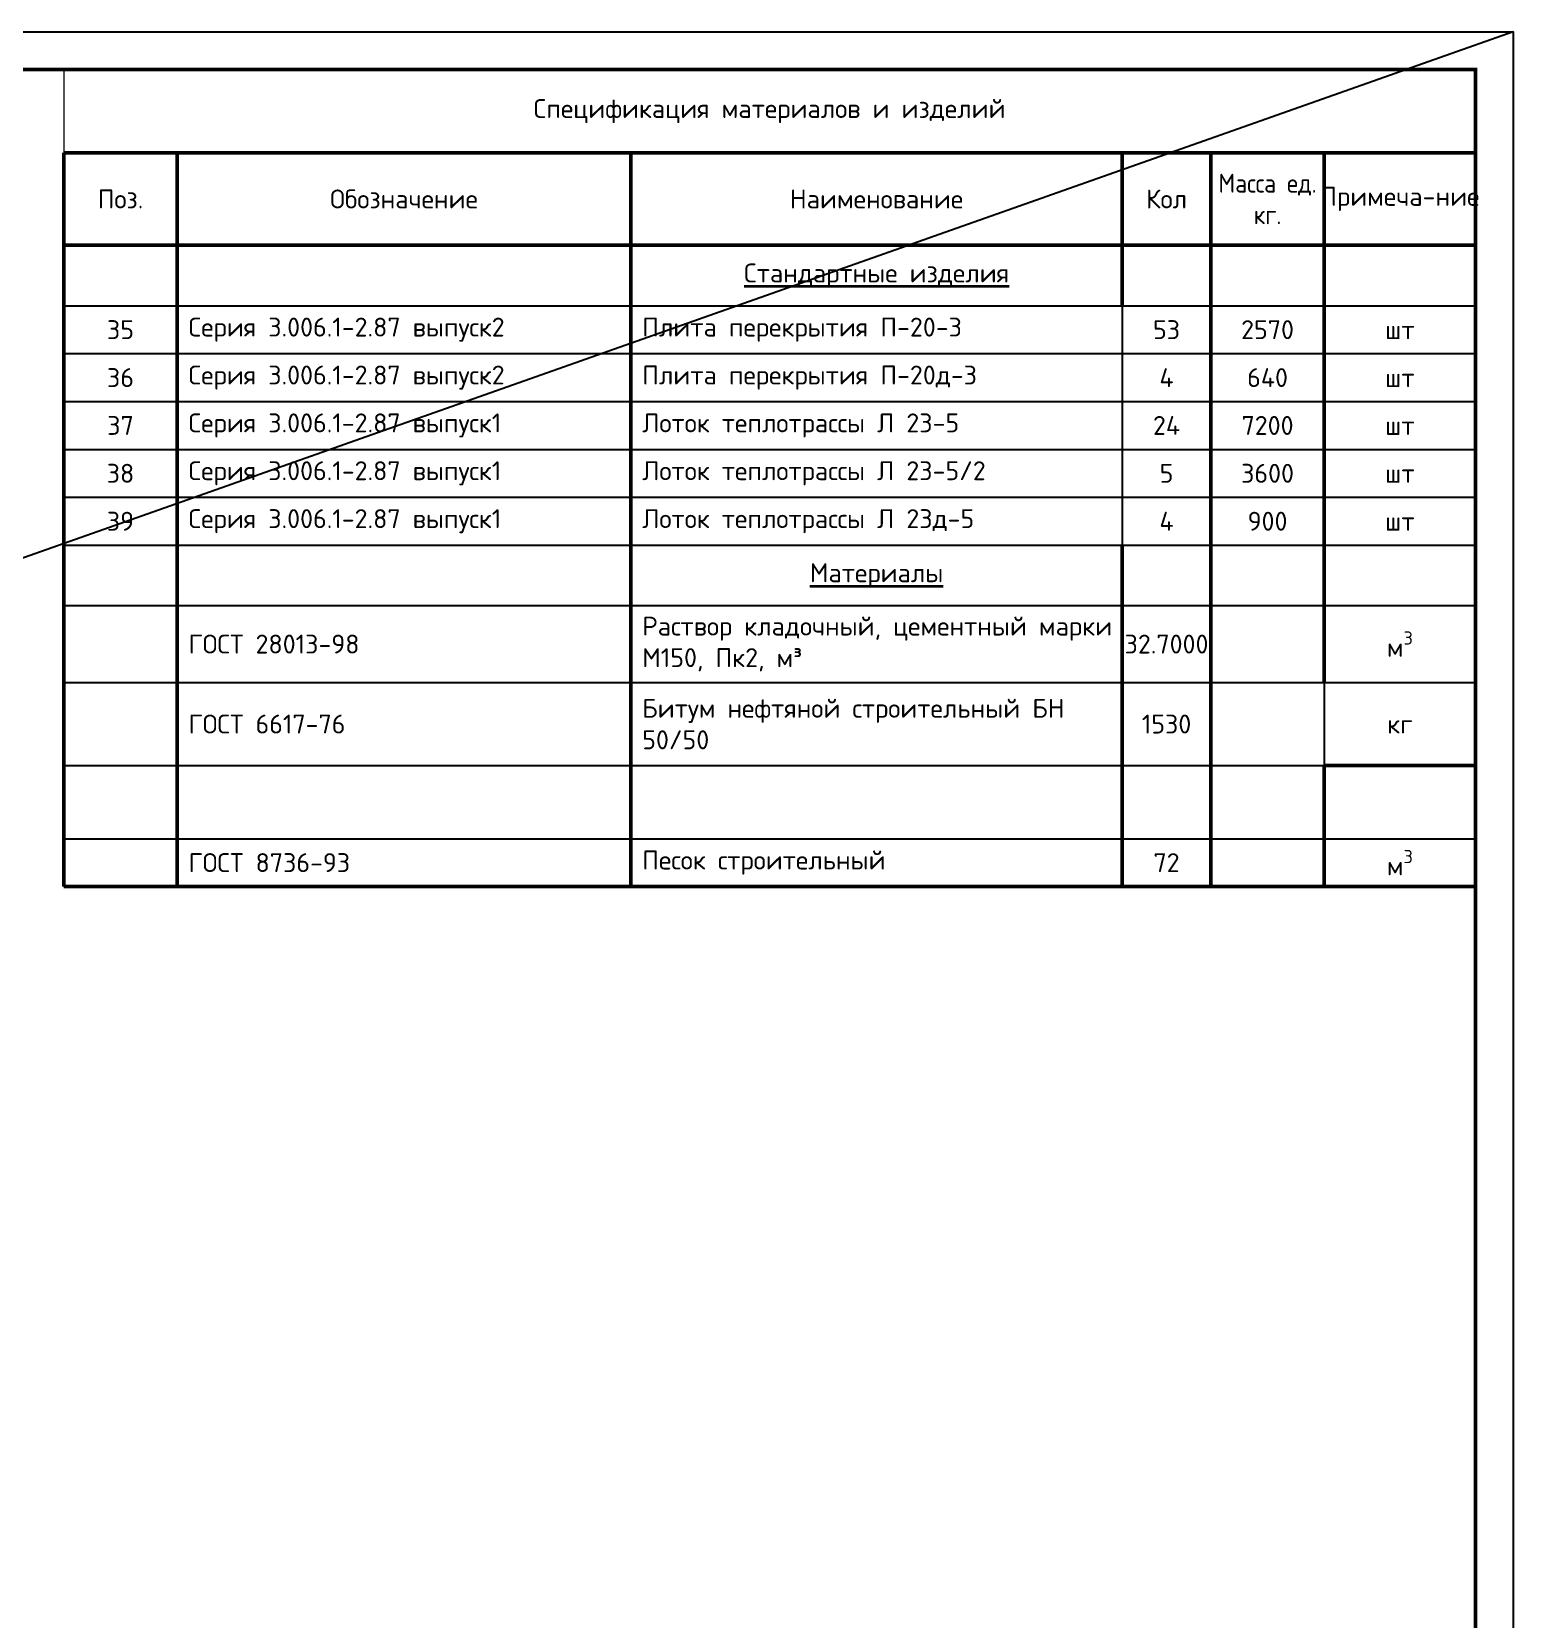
# Model space of a CAD drawing. Header units: millimetres. Extents: x 1601 to 14530, y 1157 to 3820.
# Drawn here: x 12406.7 to 12602.6, y 3041 to 3251 of the extents above; entities that cross this region are included whole.
import ezdxf

# ---------------------------------------------------------------- set-up
doc = ezdxf.new("R2010")
doc.units = ezdxf.units.MM
doc.layers.add('таблица', color=250, linetype='Continuous', lineweight=35)
doc.styles.add('-ISOCPEUR-', font='isocpeur.TTF')

# ---------------------------------------------------------------- blocks, each defined once
blk = doc.blocks.new('*T211')
at = {"layer": 'Defpoints', "color": 8, "linetype": 'ByBlock', "lineweight": 0, "transparency": 16777216}
for p, q in [((0, 0), (186.71, 0)), ((0, 0), (0, -11)), ((186.71, 0), (186.71, -11))]:
    blk.add_line(p, q, dxfattribs=at)
at = {"layer": 'таблица', "color": 0, "lineweight": 50, "transparency": 16777216}
for p, q in [((0, -11), (186.71, -11)), ((0, -11), (0, -108.08)), ((15, -11), (15, -70.91)), ((75, -11), (75, -31.25)), ((140, -11), (140, -31.25)), ((151.71, -11), (151.71, -31.25)), ((166.71, -11), (166.71, -31.25)), ((186.71, -11), (186.71, -31.25)), ((0, -23.25), (186.71, -23.25)), ((151.71, -37.58), (151.71, -62.91)), ((166.71, -62.91), (166.71, -81.08)), ((186.71, -62.91), (186.71, -108.08)), ((15, -81.08), (15, -108.08)), ((166.71, -92.08), (186.71, -92.08)), ((166.71, -92.08), (166.71, -108.08)), ((0, -108.08), (15, -108.08)), ((166.71, -108.08), (186.71, -108.08))]:
    blk.add_line(p, q, dxfattribs=at)
at = {"layer": 'таблица', "color": 0, "lineweight": 25, "transparency": 16777216}
for p, q in [((0, -31.25), (15, -31.25)), ((140, -31.25), (151.71, -31.25)), ((0, -37.58), (15, -37.58)), ((140, -37.58), (151.71, -37.58)), ((0, -43.91), (15, -43.91)), ((140, -43.91), (151.71, -43.91)), ((0, -50.25), (15, -50.25)), ((140, -50.25), (151.71, -50.25)), ((0, -56.58), (15, -56.58)), ((140, -56.58), (151.71, -56.58)), ((0, -62.91), (15, -62.91)), ((140, -62.91), (151.71, -62.91)), ((0, -70.91), (15, -70.91)), ((166.71, -70.91), (186.71, -70.91)), ((0, -81.08), (15, -81.08)), ((166.71, -81.08), (186.71, -81.08)), ((0, -92.08), (15, -92.08)), ((0, -101.75), (15, -101.75)), ((166.71, -101.75), (186.71, -101.75))]:
    blk.add_line(p, q, dxfattribs=at)
at = {"layer": 'таблица', "color": 0, "linetype": 'ByBlock', "lineweight": 25, "transparency": 16777216}
for p, q in [((15, -31.25), (140, -31.25)), ((151.71, -31.25), (186.71, -31.25)), ((15, -37.58), (140, -37.58)), ((151.71, -37.58), (186.71, -37.58)), ((15, -43.91), (140, -43.91)), ((151.71, -43.91), (186.71, -43.91)), ((15, -50.25), (140, -50.25)), ((151.71, -50.25), (186.71, -50.25)), ((15, -56.58), (140, -56.58)), ((151.71, -56.58), (186.71, -56.58)), ((15, -62.91), (140, -62.91)), ((151.71, -62.91), (166.71, -62.91)), ((15, -70.91), (166.71, -70.91)), ((15, -81.08), (166.71, -81.08)), ((15, -92.08), (166.71, -92.08)), ((15, -101.75), (166.71, -101.75))]:
    blk.add_line(p, q, dxfattribs=at)
at = {"layer": 'таблица', "color": 0, "linetype": 'ByBlock', "lineweight": 50, "transparency": 16777216}
for p, q in [((75, -31.25), (75, -108.08)), ((151.71, -31.25), (151.71, -37.58)), ((166.71, -31.25), (166.71, -62.91)), ((186.71, -31.25), (186.71, -62.91)), ((140, -62.91), (140, -108.08)), ((151.71, -62.91), (151.71, -108.08)), ((15, -70.91), (15, -81.08)), ((15, -108.08), (166.71, -108.08))]:
    blk.add_line(p, q, dxfattribs=at)
at = {"layer": 'таблица', "color": 0, "linetype": 'ByBlock', "lineweight": -2, "transparency": 16777216}
for p, q in [((140, -31.25), (140, -62.91)), ((166.71, -62.91), (186.71, -62.91)), ((166.71, -81.08), (166.71, -92.08))]:
    blk.add_line(p, q, dxfattribs=at)
at = {"layer": 'таблица', "color": 0, "transparency": 16777216, "char_height": 2.5, "style": '-ISOCPEUR-'}
for s, insert, width, attachment_point in [('Спецификация материалов и изделий ', (93.35, -5.5), 183.707, 5), ('35', (7.5, -34.41), 13, 5), ('Серия 3.006.1-2.87 выпуск2', (16.5, -34.41), 57, 4), ('Плита перекрытия П-20-3', (76.5, -34.41), 62, 4), ('2570', (159.21, -34.41), 12, 5), ('шт', (176.71, -34.41), 17, 5), ('36', (7.5, -40.75), 13, 5), ('Серия 3.006.1-2.87 выпуск2', (16.5, -40.75), 57, 4), ('Плита перекрытия П-20д-3', (76.5, -40.75), 62, 4), ('640', (159.21, -40.75), 12, 5), ('шт', (176.71, -40.75), 17, 5), ('37', (7.5, -47.08), 13, 5), ('Серия 3.006.1-2.87 выпуск1', (16.5, -47.08), 57, 4), ('Лоток теплотрассы Л 23-5', (76.5, -47.08), 62, 4), ('24', (145.85, -47.08), 9.707, 5), ('7200', (159.21, -47.08), 12, 5), ('шт', (176.71, -47.08), 17, 5), ('38', (7.5, -53.41), 13, 5), ('Серия 3.006.1-2.87 выпуск1', (16.5, -53.41), 57, 4), ('Лоток теплотрассы Л 23-5/2', (76.5, -53.41), 62, 4), ('3600', (159.21, -53.41), 12, 5), ('шт', (176.71, -53.41), 17, 5), ('39', (7.5, -59.75), 13, 5), ('Серия 3.006.1-2.87 выпуск1', (16.5, -59.75), 57, 4), ('Лоток теплотрассы Л 23д-5', (76.5, -59.75), 62, 4), ('900', (159.21, -59.75), 12, 5), ('шт', (176.71, -59.75), 17, 5), ('Раствор кладочный, цементный марки М150, Пк2, м³', (76.5, -76), 62, 4), ('ГОСТ 28013-98', (16.5, -76), 57, 4), ('32.7000', (145.85, -76), 8.707, 5), ('\\A1;Битум нефтяной строительный БН {\\H1x;50/50 }', (76.5, -86.58), 62, 4), ('ГОСТ 6617-76', (16.5, -86.58), 57, 4), ('1530', (145.85, -86.58), 8.707, 5), ('кг', (176.71, -86.58), 17, 5), ('ГОСТ 8736-93', (16.5, -104.91), 57, 4), ('Песок строительный', (76.5, -104.91), 62, 4), ('72', (145.85, -104.91), 8.707, 5)]:
    blk.add_mtext(s, dxfattribs=dict(at, insert=insert, width=width, attachment_point=attachment_point))
at = {"layer": 'таблица', "color": 7, "transparency": 16777216, "char_height": 2.5, "attachment_point": 5, "style": '-ISOCPEUR-'}
for s, insert, width in [('{\\W0.9;Масса ед. кг.}', (159.21, -17.12), 13), ('Поз.', (7.5, -17.12), 12), ('Обозначение', (45, -17.12), 57), ('Наименование', (107.5, -17.12), 62), ('Кол', (145.85, -17.12), 9.707), ('Примеча-ние', (176.71, -17.12), 17), ('{\\LСтандартные изделия}', (107.5, -27.25), 65), ('53', (145.85, -34.41), 9.707), ('4', (145.85, -40.75), 9.707), ('5', (145.85, -53.41), 9.707), ('4', (145.85, -59.75), 9.707), ('{\\LМатериалы}', (107.5, -66.91), 62), ('\\A1;м{\\H0.7x;\\S3^ ;}', (176.71, -76), 17), ('\\A1;м{\\H0.7x;\\S3^ ;}', (176.71, -104.91), 17)]:
    blk.add_mtext(s, dxfattribs=dict(at, insert=insert, width=width))

msp = doc.modelspace()

# ---------------------------------------------------------------- linework, layer by layer
msp.add_line((12602.6464, 3250.9949), (11413.6464, 2830.9949))
msp.add_lwpolyline([(11413.6464, 3250.9949), (12602.6464, 3250.9949), (12602.6464, 2830.9949), (11413.6464, 2830.9949)], close=True)
at = {"const_width": 0.5}
msp.add_lwpolyline([(11433.6464, 3245.9949), (12597.6464, 3245.9949), (12597.6464, 2835.9949), (11433.6464, 2835.9949)], close=True, dxfattribs=at)

# ---------------------------------------------------------------- block references
msp.add_blockref('*T211', (12410.9395, 3245.9949))

doc.saveas('drawing.dxf')
